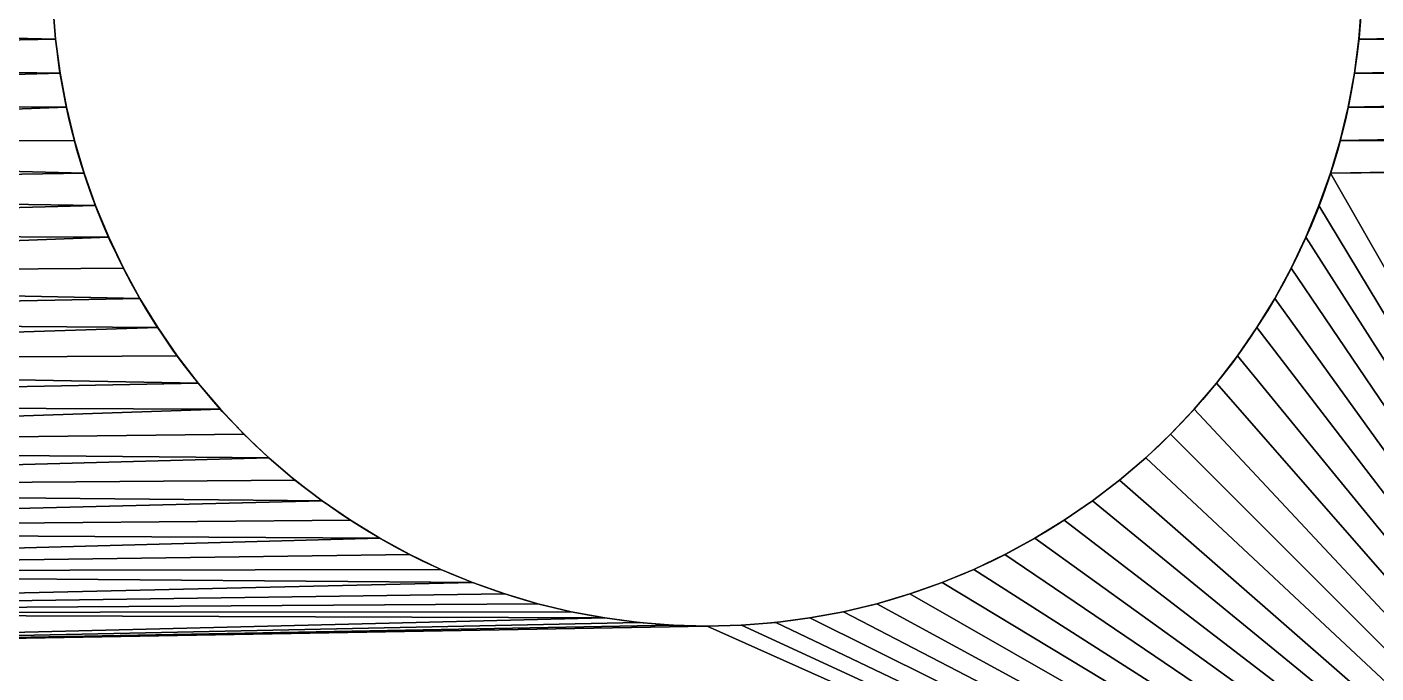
# Model space of a CAD drawing. Header units: millimetres. Extents: x 2854 to 3045, y 1707 to 1839.
# Drawn here: x 2949.574 to 2952.148, y 1803.057 to 1804.289 of the extents above; entities that cross this region are included whole.
import ezdxf

# ---------------------------------------------------------------- set-up
doc = ezdxf.new("R2010")
doc.units = ezdxf.units.MM

# ---------------------------------------------------------------- blocks, each defined once
blk = doc.blocks.new('Espaciador')
for p, q in [((3.1116, 1.8742), (3.1116, 1.8742, 10)), ((3.1764, 1.8657), (3.1764, 1.8657, 10)), ((3.2408, 1.8537), (3.2408, 1.8537, 10)), ((3.3044, 1.8385), (3.3044, 1.8385, 10)), ((3.3672, 1.8199), (3.3672, 1.8199, 10)), ((3.4289, 1.798), (3.4289, 1.798, 10)), ((3.4893, 1.773), (3.4893, 1.773, 10)), ((3.5484, 1.7448), (3.5484, 1.7448, 10)), ((3.6059, 1.7136), (3.6059, 1.7136, 10)), ((3.6617, 1.6794), (3.6617, 1.6794, 10)), ((3.7156, 1.6423), (3.7156, 1.6423, 10)), ((3.7676, 1.6025), (3.7676, 1.6025, 10)), ((3.8173, 1.56), (3.8173, 1.56, 10)), ((3.8648, 1.5149), (3.8648, 1.5149, 10)), ((3.9098, 1.4675), (3.9098, 1.4675, 10)), ((3.9523, 1.4177), (3.9523, 1.4177, 10)), ((3.9922, 1.3658), (3.9922, 1.3658, 10)), ((4.0292, 1.3119), (4.0292, 1.3119, 10)), ((4.0634, 1.2561), (4.0634, 1.2561, 10)), ((4.0947, 1.1985), (4.0947, 1.1985, 10)), ((4.1228, 1.1395), (4.1228, 1.1395, 10)), ((4.1479, 1.079), (4.1479, 1.079, 10)), ((4.1697, 1.0173), (4.1697, 1.0173, 10)), ((4.1883, 0.9546), (4.1883, 0.9546, 10)), ((4.2036, 0.891), (4.2036, 0.891, 10)), ((4.2155, 0.8266), (4.2155, 0.8266, 10)), ((4.2241, 0.7617), (4.2241, 0.7617, 10)), ((4.2292, 0.6965), (4.2292, 0.6965, 10)), ((4.2309, 0.6311), (4.2309, 0.6311, 10)), ((4.2292, 0.5656), (4.2292, 0.5656, 10)), ((4.2241, 0.5004), (4.2241, 0.5004, 10)), ((4.2036, 0.3712), (4.2036, 0.3712, 10)), ((4.1883, 0.3075), (4.1883, 0.3075, 10)), ((4.1697, 0.2448), (4.1697, 0.2448, 10)), ((4.1479, 0.1831), (4.1479, 0.1831, 10)), ((4.1228, 0.1226), (4.1228, 0.1226, 10)), ((4.0947, 0.0636), (4.0947, 0.0636, 10)), ((4.0634, 0.0061), (4.0634, 0.0061, 10)), ((4.0292, -0.0497), (4.0292, -0.0497, 10)), ((3.9922, -0.1037), (3.9922, -0.1037, 10)), ((3.9523, -0.1556), (3.9523, -0.1556, 10)), ((3.9098, -0.2054), (3.9098, -0.2054, 10)), ((3.8648, -0.2528), (3.8648, -0.2528, 10)), ((3.8173, -0.2979), (3.8173, -0.2979, 10)), ((3.7156, -0.3802), (3.7156, -0.3802, 10)), ((3.6617, -0.4173), (3.6617, -0.4173, 10)), ((3.6059, -0.4515), (3.6059, -0.4515, 10)), ((3.5484, -0.4827), (3.5484, -0.4827, 10)), ((3.4893, -0.5109), (3.4893, -0.5109, 10)), ((3.4289, -0.5359), (3.4289, -0.5359, 10)), ((3.3672, -0.5578), (3.3672, -0.5578, 10)), ((3.2408, -0.5916), (3.2408, -0.5916, 10)), ((3.3044, -0.5763), (3.3044, -0.5763, 10)), ((3.1116, -0.6121), (3.1116, -0.6121, 10)), ((3.1764, -0.6035), (3.1764, -0.6035, 10))]:
    blk.add_line(p, q)
at = {"color": 40, "true_color": 0xffcc32}
blk.add_line((4.2155, 0.4355), (4.2155, 0.4355, 10), dxfattribs=at)
at = {"color": 250, "true_color": 0x1e1e1e}
blk.add_line((3.7676, -0.3404), (3.7676, -0.3404, 10), dxfattribs=at)
for centre in [(2.9809, 0.6311), (2.9809, 0.6311, 10)]:
    blk.add_circle(centre, 1.25, dxfattribs=at)
at = {"color": 250, "true_color": 0x1e1e1e, "extrusion": (-4.04544e-32, 4.04544e-32, -1)}
for centre in [(-2.9809, 0.6311), (-2.9809, 0.6311, -10)]:
    blk.add_arc(centre, 3.2, 135, 315, dxfattribs=at)
at = {"color": 250, "true_color": 0x1e1e1e}
mesh = blk.add_polyface(dxfattribs=at)
corners = [(3.0463, 1.8793), (3.0476, 5.3043), (3.1116, 1.8742), (3.0543, 5.2798), (3.0615, 5.2554), (3.0693, 5.2312), (3.0777, 5.2072), (3.0866, 5.1834), (3.096, 5.1599), (3.106, 5.1365), (3.1165, 5.1134), (3.1764, 1.8657), (3.1276, 5.0905), (3.1392, 5.0679), (3.1513, 5.0455), (3.1639, 5.0235), (3.177, 5.0017), (3.2408, 1.8537), (3.1907, 4.9803), (3.2048, 4.9592), (3.2194, 4.9384), (3.2345, 4.9179), (3.25, 4.8978), (3.3044, 1.8385), (3.266, 4.8781), (3.2825, 4.8587), (3.2994, 4.8397), (3.3167, 4.8212), (3.3672, 1.8199), (3.3345, 4.803), (5.2436, 2.8938), (3.4289, 1.798), (3.4893, 1.773), (3.5484, 1.7448), (3.6059, 1.7136), (3.6617, 1.6794), (3.7156, 1.6423), (3.7676, 1.6025), (3.8173, 1.56), (3.8648, 1.5149), (3.9098, 1.4675), (3.9523, 1.4177), (3.9922, 1.3658), (4.0292, 1.3119), (4.0634, 1.2561)]
mesh.append_faces([[corners[k] for k in face] for face in [(0, 1, 2), (2, 10, 11), (11, 16, 17), (17, 22, 23), (23, 27, 28), (28, 30, 31), (31, 30, 32), (32, 30, 33), (33, 30, 34), (34, 30, 35), (35, 30, 36), (36, 30, 37), (37, 30, 38), (38, 30, 39), (39, 30, 40), (40, 30, 41), (41, 30, 42), (42, 30, 43), (43, 30, 44)]], dxfattribs={"vtx0": -1, "vtx1": -1, "color": 250})
mesh.append_faces([[corners[k] for k in face] for face in [(2, 1, 3), (2, 3, 4), (2, 4, 5), (2, 5, 6), (2, 6, 7), (2, 7, 8), (2, 8, 9), (2, 9, 10), (11, 10, 12), (11, 12, 13), (11, 13, 14), (11, 14, 15), (11, 15, 16), (17, 16, 18), (17, 18, 19), (17, 19, 20), (17, 20, 21), (17, 21, 22), (23, 22, 24), (23, 24, 25), (23, 25, 26), (23, 26, 27), (28, 27, 29), (28, 29, 30)]], dxfattribs={"vtx0": -1, "vtx2": -1, "color": 250})
mesh = blk.add_polyface(dxfattribs=at)
corners = [(3.0476, 5.3043, 10), (3.0463, 1.8793, 10), (3.1116, 1.8742, 10), (3.0543, 5.2798, 10), (3.0615, 5.2554, 10), (3.0693, 5.2312, 10), (3.0777, 5.2072, 10), (3.0866, 5.1834, 10), (3.096, 5.1599, 10), (3.106, 5.1365, 10), (3.1165, 5.1134, 10), (3.1764, 1.8657, 10), (3.1276, 5.0905, 10), (3.1392, 5.0679, 10), (3.1513, 5.0455, 10), (3.1639, 5.0235, 10), (3.177, 5.0017, 10), (3.2408, 1.8537, 10), (3.1907, 4.9803, 10), (3.2048, 4.9592, 10), (3.2194, 4.9384, 10), (3.2345, 4.9179, 10), (3.25, 4.8978, 10), (3.3044, 1.8385, 10), (3.266, 4.8781, 10), (3.2825, 4.8587, 10), (3.2994, 4.8397, 10), (3.3167, 4.8212, 10), (3.3672, 1.8199, 10), (3.3345, 4.803, 10), (5.2436, 2.8938, 10), (3.4289, 1.798, 10), (3.4893, 1.773, 10), (3.5484, 1.7448, 10), (3.6059, 1.7136, 10), (3.6617, 1.6794, 10), (3.7156, 1.6423, 10), (3.7676, 1.6025, 10), (3.8173, 1.56, 10), (3.8648, 1.5149, 10), (3.9098, 1.4675, 10), (3.9523, 1.4177, 10), (3.9922, 1.3658, 10), (4.0292, 1.3119, 10), (4.0634, 1.2561, 10)]
mesh.append_faces([[corners[k] for k in face] for face in [(0, 2, 3), (3, 2, 4), (4, 2, 5), (5, 2, 6), (6, 2, 7), (7, 2, 8), (8, 2, 9), (9, 2, 10), (10, 11, 12), (12, 11, 13), (13, 11, 14), (14, 11, 15), (15, 11, 16), (16, 17, 18), (18, 17, 19), (19, 17, 20), (20, 17, 21), (21, 17, 22), (22, 23, 24), (24, 23, 25), (25, 23, 26), (26, 23, 27), (27, 28, 29), (29, 28, 30)]], dxfattribs={"vtx0": -1, "vtx1": -1, "color": 250})
mesh.append_faces([[corners[k] for k in face] for face in [(0, 1, 2), (10, 2, 11), (16, 11, 17), (22, 17, 23), (27, 23, 28), (30, 28, 31), (30, 31, 32), (30, 32, 33), (30, 33, 34), (30, 34, 35), (30, 35, 36), (30, 36, 37), (30, 37, 38), (30, 38, 39), (30, 39, 40), (30, 40, 41), (30, 41, 42), (30, 42, 43), (30, 43, 44)]], dxfattribs={"vtx0": -1, "vtx2": -1, "color": 250})
mesh = blk.add_polyface(dxfattribs=at)
corners = [(4.0634, 1.2561), (5.2436, 2.8938), (4.0947, 1.1985), (4.1228, 1.1395), (4.1479, 1.079), (4.1697, 1.0173), (4.1883, 0.9546), (4.2036, 0.891), (4.2155, 0.8266), (4.2241, 0.7617), (4.2292, 0.6965), (4.2309, 0.6311), (5.2436, -1.6317), (5.3021, 2.8338), (5.3021, -1.5717), (5.359, 2.7723), (5.4142, -1.4472), (5.4142, 2.7093), (5.4678, 2.6449), (5.4678, -1.3828), (5.5196, 2.5791), (5.5196, -1.317), (5.5698, 2.512), (5.5698, -1.2499), (5.6181, 2.4436), (5.6647, -1.1118), (5.6647, 2.3739), (5.7094, 2.3031), (5.7094, -1.0409), (5.7522, 2.2311), (5.7522, -0.9689), (5.7931, 2.158), (5.7931, -0.8958), (5.8321, 2.0838), (5.8321, -0.8217), (5.8692, 2.0087), (5.8692, -0.7466), (5.9043, 1.9326), (5.9043, -0.6705), (5.9373, 1.8556), (5.9684, -0.5157), (5.9684, 1.7778), (5.9974, 1.6992), (6.0243, -0.3578), (6.0243, 1.6199), (6.0491, -0.2778), (6.0491, 1.5399), (6.0719, 1.4593), (6.0925, -0.116), (6.0925, 1.3781), (6.111, 1.2964), (6.1273, 0.0479), (6.1273, 1.2142), (6.1415, 1.1317), (6.1415, 0.1305), (6.1535, 1.0487), (6.1535, 0.2134), (6.1634, 0.9656), (6.1634, 0.2966), (6.171, 0.8821), (6.171, 0.38), (6.1765, 0.7985), (6.1765, 0.4636), (6.1798, 0.7148), (6.1798, 0.5473), (6.1809, 0.6311)]
mesh.append_faces([[corners[k] for k in face] for face in [(64, 63, 65)]], dxfattribs={"vtx0": -1, "color": 250})
mesh.append_faces([[corners[k] for k in face] for face in [(0, 1, 2), (2, 1, 3), (3, 1, 4), (4, 1, 5), (5, 1, 6), (6, 1, 7), (7, 1, 8), (8, 1, 9), (9, 1, 10), (10, 1, 11), (58, 59, 60), (60, 61, 62), (62, 63, 64)]], dxfattribs={"vtx0": -1, "vtx1": -1, "color": 250})
mesh.append_faces([[corners[k] for k in face] for face in [(12, 1, 13), (14, 13, 15), (16, 15, 17), (16, 17, 18), (19, 18, 20), (21, 20, 22), (23, 22, 24), (25, 24, 26), (25, 26, 27), (28, 27, 29), (30, 29, 31), (32, 31, 33), (34, 33, 35), (36, 35, 37), (38, 37, 39), (40, 39, 41), (40, 41, 42), (43, 42, 44), (45, 44, 46), (45, 46, 47), (48, 47, 49), (48, 49, 50), (51, 50, 52), (51, 52, 53), (54, 53, 55), (56, 55, 57), (58, 57, 59), (60, 59, 61), (62, 61, 63)]], dxfattribs={"vtx0": -1, "vtx2": -1, "color": 250})
mesh = blk.add_polyface(dxfattribs=at)
corners = [(5.2436, 2.8938, 10), (4.0634, 1.2561, 10), (4.0947, 1.1985, 10), (4.1228, 1.1395, 10), (4.1479, 1.079, 10), (4.1697, 1.0173, 10), (4.1883, 0.9546, 10), (4.2036, 0.891, 10), (4.2155, 0.8266, 10), (4.2241, 0.7617, 10), (4.2292, 0.6965, 10), (4.2309, 0.6311, 10), (5.3021, -1.5717, 10), (5.3021, 2.8338, 10), (5.359, -1.5102, 10), (5.359, 2.7723, 10), (5.4142, -1.4472, 10), (5.4142, 2.7093, 10), (5.4678, -1.3828, 10), (5.4678, 2.6449, 10), (5.5196, 2.5791, 10), (5.5196, -1.317, 10), (5.5698, 2.512, 10), (5.5698, -1.2499, 10), (5.6181, 2.4436, 10), (5.6647, -1.1118, 10), (5.6647, 2.3739, 10), (5.7094, 2.3031, 10), (5.7522, -0.9689, 10), (5.7522, 2.2311, 10), (5.7931, -0.8958, 10), (5.7931, 2.158, 10), (5.8321, -0.8217, 10), (5.8321, 2.0838, 10), (5.8692, 2.0087, 10), (5.8692, -0.7466, 10), (5.9043, 1.9326, 10), (5.9373, -0.5935, 10), (5.9373, 1.8556, 10), (5.9684, -0.5157, 10), (5.9684, 1.7778, 10), (5.9974, -0.4371, 10), (5.9974, 1.6992, 10), (6.0243, -0.3578, 10), (6.0243, 1.6199, 10), (6.0491, -0.2778, 10), (6.0491, 1.5399, 10), (6.0719, 1.4593, 10), (6.0925, -0.116, 10), (6.0925, 1.3781, 10), (6.111, -0.0343, 10), (6.111, 1.2964, 10), (6.1273, 0.0479, 10), (6.1273, 1.2142, 10), (6.1415, 1.1317, 10), (6.1535, 0.2134, 10), (6.1535, 1.0487, 10), (6.1634, 0.2966, 10), (6.1634, 0.9656, 10), (6.171, 0.8821, 10), (6.171, 0.38, 10), (6.1765, 0.4636, 10), (6.1765, 0.7985, 10), (6.1798, 0.5473, 10), (6.1798, 0.7148, 10), (6.1809, 0.6311, 10)]
mesh.append_faces([[corners[k] for k in face] for face in [(64, 63, 65)]], dxfattribs={"vtx0": -1, "color": 250})
mesh.append_faces([[corners[k] for k in face] for face in [(0, 12, 13), (13, 14, 15), (15, 16, 17), (17, 18, 19), (19, 18, 20), (20, 21, 22), (22, 23, 24), (24, 25, 26), (26, 25, 27), (27, 28, 29), (29, 30, 31), (31, 32, 33), (33, 32, 34), (34, 35, 36), (36, 37, 38), (38, 39, 40), (40, 41, 42), (42, 43, 44), (44, 45, 46), (46, 45, 47), (47, 48, 49), (49, 50, 51), (51, 52, 53), (53, 52, 54), (54, 55, 56), (56, 57, 58), (58, 57, 59), (59, 61, 62), (62, 63, 64)]], dxfattribs={"vtx0": -1, "vtx1": -1, "color": 250})
mesh.append_faces([[corners[k] for k in face] for face in [(0, 1, 2), (0, 2, 3), (0, 3, 4), (0, 4, 5), (0, 5, 6), (0, 6, 7), (0, 7, 8), (0, 8, 9), (0, 9, 10), (0, 10, 11), (59, 57, 60), (59, 60, 61), (62, 61, 63)]], dxfattribs={"vtx0": -1, "vtx2": -1, "color": 250})
mesh = blk.add_polyface(dxfattribs=at)
corners = [(4.2309, 0.6311), (5.2436, 2.8938), (4.2825, -2.2923), (4.3585, -2.2572), (4.4337, -2.2202), (4.5078, -2.1812), (4.5809, -2.1402), (4.6529, -2.0974), (4.7238, -2.0527), (4.7934, -2.0061), (4.8618, -1.9578), (4.9289, -1.9077), (4.9947, -1.8558), (5.0591, -1.8022), (5.1221, -1.747), (5.1836, -1.6901), (5.2436, -1.6317), (5.3021, 2.8338), (5.3021, -1.5717), (5.359, 2.7723), (5.359, -1.5102), (5.4142, -1.4472), (5.4678, 2.6449), (5.4678, -1.3828), (5.5196, 2.5791), (5.5196, -1.317), (5.5698, 2.512), (5.5698, -1.2499), (5.6181, 2.4436), (5.6181, -1.1814), (5.6647, -1.1118), (5.7094, 2.3031), (5.7094, -1.0409), (5.7522, 2.2311), (5.7522, -0.9689), (5.7931, 2.158), (5.7931, -0.8958), (5.8321, 2.0838), (5.8321, -0.8217), (5.8692, 2.0087), (5.8692, -0.7466), (5.9043, 1.9326), (5.9043, -0.6705), (5.9373, 1.8556), (5.9373, -0.5935), (5.9684, -0.5157), (5.9974, 1.6992), (5.9974, -0.4371), (6.0243, -0.3578), (6.0243, 1.6199), (6.0491, -0.2778), (6.0719, 1.4593), (6.0719, -0.1972), (6.0925, -0.116), (6.111, 1.2964), (6.111, -0.0343), (6.1273, 0.0479), (6.1415, 1.1317), (6.1415, 0.1305), (6.1535, 1.0487), (6.1535, 0.2134), (6.1634, 0.9656), (6.1634, 0.2966), (4.2241, 0.5004), (4.2292, 0.5656)]
mesh.append_faces([[corners[k] for k in face] for face in [(2, 1, 3), (3, 1, 4), (4, 1, 5), (5, 1, 6), (6, 1, 7), (7, 1, 8), (8, 1, 9), (9, 1, 10), (10, 1, 11), (11, 1, 12), (12, 1, 13), (13, 1, 14), (14, 1, 15), (15, 1, 16), (16, 17, 18), (18, 19, 20), (20, 19, 21), (21, 22, 23), (23, 24, 25), (25, 26, 27), (27, 28, 29), (29, 28, 30), (30, 31, 32), (32, 33, 34), (34, 35, 36), (36, 37, 38), (38, 39, 40), (40, 41, 42), (42, 43, 44), (44, 43, 45), (45, 46, 47), (47, 46, 48), (48, 49, 50), (50, 51, 52), (52, 51, 53), (53, 54, 55), (55, 54, 56), (56, 57, 58), (58, 59, 60), (60, 61, 62)]], dxfattribs={"vtx0": -1, "vtx1": -1, "color": 250})
mesh.append_faces([[corners[k] for k in face] for face in [(0, 1, 2)]], dxfattribs={"vtx0": -1, "vtx1": -1, "vtx2": -1, "color": 250})
mesh.append_faces([[corners[k] for k in face] for face in [(2, 63, 64), (2, 64, 0)]], dxfattribs={"vtx0": -1, "vtx2": -1, "color": 250})
mesh = blk.add_polyface(dxfattribs=at)
corners = [(4.2241, 0.5004, 10), (4.2825, -2.2923, 10), (4.2292, 0.5656, 10), (4.2309, 0.6311, 10), (5.2436, 2.8938, 10), (4.3585, -2.2572, 10), (4.4337, -2.2202, 10), (4.5078, -2.1812, 10), (4.5809, -2.1402, 10), (4.6529, -2.0974, 10), (4.7238, -2.0527, 10), (4.7934, -2.0061, 10), (4.8618, -1.9578, 10), (4.9289, -1.9077, 10), (4.9947, -1.8558, 10), (5.0591, -1.8022, 10), (5.1221, -1.747, 10), (5.1836, -1.6901, 10), (5.2436, -1.6317, 10), (5.3021, -1.5717, 10), (5.3021, 2.8338, 10), (5.359, -1.5102, 10), (5.359, 2.7723, 10), (5.4142, -1.4472, 10), (5.4142, 2.7093, 10), (5.4678, -1.3828, 10), (5.5196, 2.5791, 10), (5.5196, -1.317, 10), (5.5698, 2.512, 10), (5.5698, -1.2499, 10), (5.6181, 2.4436, 10), (5.6181, -1.1814, 10), (5.6647, -1.1118, 10), (5.7094, 2.3031, 10), (5.7094, -1.0409, 10), (5.7522, -0.9689, 10), (5.7522, 2.2311, 10), (5.7931, -0.8958, 10), (5.7931, 2.158, 10), (5.8321, -0.8217, 10), (5.8692, 2.0087, 10), (5.8692, -0.7466, 10), (5.9043, 1.9326, 10), (5.9043, -0.6705, 10), (5.9373, -0.5935, 10), (5.9373, 1.8556, 10), (5.9684, -0.5157, 10), (5.9684, 1.7778, 10), (5.9974, -0.4371, 10), (5.9974, 1.6992, 10), (6.0243, -0.3578, 10), (6.0243, 1.6199, 10), (6.0491, -0.2778, 10), (6.0719, 1.4593, 10), (6.0719, -0.1972, 10), (6.0925, -0.116, 10), (6.0925, 1.3781, 10), (6.111, -0.0343, 10), (6.111, 1.2964, 10), (6.1273, 0.0479, 10), (6.1415, 1.1317, 10), (6.1415, 0.1305, 10), (6.1535, 0.2134, 10), (6.1535, 1.0487, 10), (6.1634, 0.2966, 10)]
mesh.append_faces([[corners[k] for k in face] for face in [(0, 1, 2), (2, 1, 3)]], dxfattribs={"vtx0": -1, "vtx1": -1, "color": 250})
mesh.append_faces([[corners[k] for k in face] for face in [(4, 3, 1)]], dxfattribs={"vtx0": -1, "vtx1": -1, "vtx2": -1, "color": 250})
mesh.append_faces([[corners[k] for k in face] for face in [(4, 1, 5), (4, 5, 6), (4, 6, 7), (4, 7, 8), (4, 8, 9), (4, 9, 10), (4, 10, 11), (4, 11, 12), (4, 12, 13), (4, 13, 14), (4, 14, 15), (4, 15, 16), (4, 16, 17), (4, 17, 18), (4, 18, 19), (20, 19, 21), (22, 21, 23), (24, 23, 25), (26, 25, 27), (28, 27, 29), (30, 29, 31), (30, 31, 32), (33, 32, 34), (33, 34, 35), (36, 35, 37), (38, 37, 39), (40, 39, 41), (42, 41, 43), (42, 43, 44), (45, 44, 46), (47, 46, 48), (49, 48, 50), (51, 50, 52), (53, 52, 54), (53, 54, 55), (56, 55, 57), (58, 57, 59), (60, 59, 61), (60, 61, 62), (63, 62, 64)]], dxfattribs={"vtx0": -1, "vtx2": -1, "color": 250})
mesh = blk.add_polyface(dxfattribs=at)
corners = [(3.1116, 1.8742, 10), (3.0463, 1.8793), (3.1116, 1.8742), (3.0463, 1.8793, 10)]
mesh.append_faces([[corners[k] for k in face] for face in [(0, 1, 2), (1, 0, 3)]], dxfattribs={"vtx0": -1, "color": 250})
mesh = blk.add_polyface(dxfattribs=at)
corners = [(3.1764, 1.8657, 10), (3.1116, 1.8742), (3.1764, 1.8657), (3.1116, 1.8742, 10)]
mesh.append_faces([[corners[k] for k in face] for face in [(0, 1, 2), (1, 0, 3)]], dxfattribs={"vtx0": -1, "color": 250})
mesh = blk.add_polyface(dxfattribs=at)
corners = [(3.2408, 1.8537), (3.1764, 1.8657, 10), (3.1764, 1.8657), (3.2408, 1.8537, 10)]
mesh.append_faces([[corners[k] for k in face] for face in [(0, 1, 2), (1, 0, 3)]], dxfattribs={"vtx0": -1, "color": 250})
mesh = blk.add_polyface(dxfattribs=at)
corners = [(3.3044, 1.8385, 10), (3.2408, 1.8537), (3.3044, 1.8385), (3.2408, 1.8537, 10)]
mesh.append_faces([[corners[k] for k in face] for face in [(0, 1, 2), (1, 0, 3)]], dxfattribs={"vtx0": -1, "color": 250})
mesh = blk.add_polyface(dxfattribs=at)
corners = [(3.3672, 1.8199, 10), (3.3044, 1.8385), (3.3672, 1.8199), (3.3044, 1.8385, 10)]
mesh.append_faces([[corners[k] for k in face] for face in [(0, 1, 2), (1, 0, 3)]], dxfattribs={"vtx0": -1, "color": 250})
mesh = blk.add_polyface(dxfattribs=at)
corners = [(3.4289, 1.798, 10), (3.3672, 1.8199), (3.4289, 1.798), (3.3672, 1.8199, 10)]
mesh.append_faces([[corners[k] for k in face] for face in [(0, 1, 2), (1, 0, 3)]], dxfattribs={"vtx0": -1, "color": 250})
mesh = blk.add_polyface(dxfattribs=at)
corners = [(3.4893, 1.773, 10), (3.4289, 1.798), (3.4893, 1.773), (3.4289, 1.798, 10)]
mesh.append_faces([[corners[k] for k in face] for face in [(0, 1, 2), (1, 0, 3)]], dxfattribs={"vtx0": -1, "color": 250})
mesh = blk.add_polyface(dxfattribs=at)
corners = [(3.5484, 1.7448, 10), (3.4893, 1.773), (3.5484, 1.7448), (3.4893, 1.773, 10)]
mesh.append_faces([[corners[k] for k in face] for face in [(0, 1, 2), (1, 0, 3)]], dxfattribs={"vtx0": -1, "color": 250})
mesh = blk.add_polyface(dxfattribs=at)
corners = [(3.6059, 1.7136, 10), (3.5484, 1.7448), (3.6059, 1.7136), (3.5484, 1.7448, 10)]
mesh.append_faces([[corners[k] for k in face] for face in [(0, 1, 2), (1, 0, 3)]], dxfattribs={"vtx0": -1, "color": 250})
mesh = blk.add_polyface(dxfattribs=at)
corners = [(3.6617, 1.6794, 10), (3.6059, 1.7136), (3.6617, 1.6794), (3.6059, 1.7136, 10)]
mesh.append_faces([[corners[k] for k in face] for face in [(0, 1, 2), (1, 0, 3)]], dxfattribs={"vtx0": -1, "color": 250})
mesh = blk.add_polyface(dxfattribs=at)
corners = [(3.7156, 1.6423, 10), (3.6617, 1.6794), (3.7156, 1.6423), (3.6617, 1.6794, 10)]
mesh.append_faces([[corners[k] for k in face] for face in [(0, 1, 2), (1, 0, 3)]], dxfattribs={"vtx0": -1, "color": 250})
mesh = blk.add_polyface(dxfattribs=at)
corners = [(3.7676, 1.6025, 10), (3.7156, 1.6423), (3.7676, 1.6025), (3.7156, 1.6423, 10)]
mesh.append_faces([[corners[k] for k in face] for face in [(0, 1, 2), (1, 0, 3)]], dxfattribs={"vtx0": -1, "color": 250})
mesh = blk.add_polyface(dxfattribs=at)
corners = [(3.8173, 1.56, 10), (3.7676, 1.6025), (3.8173, 1.56), (3.7676, 1.6025, 10)]
mesh.append_faces([[corners[k] for k in face] for face in [(0, 1, 2), (1, 0, 3)]], dxfattribs={"vtx0": -1, "color": 250})
mesh = blk.add_polyface(dxfattribs=at)
corners = [(3.8648, 1.5149, 10), (3.8173, 1.56), (3.8648, 1.5149), (3.8173, 1.56, 10)]
mesh.append_faces([[corners[k] for k in face] for face in [(0, 1, 2), (1, 0, 3)]], dxfattribs={"vtx0": -1, "color": 250})
mesh = blk.add_polyface(dxfattribs=at)
corners = [(3.8648, 1.5149, 10), (3.9098, 1.4675), (3.9098, 1.4675, 10), (3.8648, 1.5149)]
mesh.append_faces([[corners[k] for k in face] for face in [(0, 1, 2), (1, 0, 3)]], dxfattribs={"vtx0": -1, "color": 250})
mesh = blk.add_polyface(dxfattribs=at)
corners = [(3.9098, 1.4675, 10), (3.9523, 1.4177), (3.9523, 1.4177, 10), (3.9098, 1.4675)]
mesh.append_faces([[corners[k] for k in face] for face in [(0, 1, 2), (1, 0, 3)]], dxfattribs={"vtx0": -1, "color": 250})
mesh = blk.add_polyface(dxfattribs=at)
corners = [(3.9523, 1.4177, 10), (3.9922, 1.3658), (3.9922, 1.3658, 10), (3.9523, 1.4177)]
mesh.append_faces([[corners[k] for k in face] for face in [(0, 1, 2), (1, 0, 3)]], dxfattribs={"vtx0": -1, "color": 250})
mesh = blk.add_polyface(dxfattribs=at)
corners = [(3.9922, 1.3658, 10), (4.0292, 1.3119), (4.0292, 1.3119, 10), (3.9922, 1.3658)]
mesh.append_faces([[corners[k] for k in face] for face in [(0, 1, 2), (1, 0, 3)]], dxfattribs={"vtx0": -1, "color": 250})
mesh = blk.add_polyface(dxfattribs=at)
corners = [(4.0292, 1.3119, 10), (4.0634, 1.2561), (4.0634, 1.2561, 10), (4.0292, 1.3119)]
mesh.append_faces([[corners[k] for k in face] for face in [(0, 1, 2), (1, 0, 3)]], dxfattribs={"vtx0": -1, "color": 250})
mesh = blk.add_polyface(dxfattribs=at)
corners = [(4.0634, 1.2561, 10), (4.0947, 1.1985), (4.0947, 1.1985, 10), (4.0634, 1.2561)]
mesh.append_faces([[corners[k] for k in face] for face in [(0, 1, 2), (1, 0, 3)]], dxfattribs={"vtx0": -1, "color": 250})
mesh = blk.add_polyface(dxfattribs=at)
corners = [(4.0947, 1.1985, 10), (4.1228, 1.1395), (4.1228, 1.1395, 10), (4.0947, 1.1985)]
mesh.append_faces([[corners[k] for k in face] for face in [(0, 1, 2), (1, 0, 3)]], dxfattribs={"vtx0": -1, "color": 250})
mesh = blk.add_polyface(dxfattribs=at)
corners = [(4.1228, 1.1395, 10), (4.1479, 1.079), (4.1479, 1.079, 10), (4.1228, 1.1395)]
mesh.append_faces([[corners[k] for k in face] for face in [(0, 1, 2), (1, 0, 3)]], dxfattribs={"vtx0": -1, "color": 250})
mesh = blk.add_polyface(dxfattribs=at)
corners = [(4.1479, 1.079, 10), (4.1697, 1.0173), (4.1697, 1.0173, 10), (4.1479, 1.079)]
mesh.append_faces([[corners[k] for k in face] for face in [(0, 1, 2), (1, 0, 3)]], dxfattribs={"vtx0": -1, "color": 250})
mesh = blk.add_polyface(dxfattribs=at)
corners = [(4.1697, 1.0173, 10), (4.1883, 0.9546), (4.1883, 0.9546, 10), (4.1697, 1.0173)]
mesh.append_faces([[corners[k] for k in face] for face in [(0, 1, 2), (1, 0, 3)]], dxfattribs={"vtx0": -1, "color": 250})
mesh = blk.add_polyface(dxfattribs=at)
corners = [(4.1883, 0.9546, 10), (4.2036, 0.891), (4.2036, 0.891, 10), (4.1883, 0.9546)]
mesh.append_faces([[corners[k] for k in face] for face in [(0, 1, 2), (1, 0, 3)]], dxfattribs={"vtx0": -1, "color": 250})
mesh = blk.add_polyface(dxfattribs=at)
corners = [(4.2036, 0.891, 10), (4.2155, 0.8266), (4.2155, 0.8266, 10), (4.2036, 0.891)]
mesh.append_faces([[corners[k] for k in face] for face in [(0, 1, 2), (1, 0, 3)]], dxfattribs={"vtx0": -1, "color": 250})
mesh = blk.add_polyface(dxfattribs=at)
corners = [(4.2155, 0.8266, 10), (4.2241, 0.7617), (4.2241, 0.7617, 10), (4.2155, 0.8266)]
mesh.append_faces([[corners[k] for k in face] for face in [(0, 1, 2), (1, 0, 3)]], dxfattribs={"vtx0": -1, "color": 250})
mesh = blk.add_polyface(dxfattribs=at)
corners = [(4.2241, 0.7617, 10), (4.2292, 0.6965), (4.2292, 0.6965, 10), (4.2241, 0.7617)]
mesh.append_faces([[corners[k] for k in face] for face in [(0, 1, 2), (1, 0, 3)]], dxfattribs={"vtx0": -1, "color": 250})
mesh = blk.add_polyface(dxfattribs=at)
corners = [(4.2292, 0.6965, 10), (4.2309, 0.6311), (4.2309, 0.6311, 10), (4.2292, 0.6965)]
mesh.append_faces([[corners[k] for k in face] for face in [(0, 1, 2), (1, 0, 3)]], dxfattribs={"vtx0": -1, "color": 250})
mesh = blk.add_polyface(dxfattribs=at)
corners = [(4.2309, 0.6311, 10), (4.2292, 0.5656), (4.2292, 0.5656, 10), (4.2309, 0.6311)]
mesh.append_faces([[corners[k] for k in face] for face in [(0, 1, 2), (1, 0, 3)]], dxfattribs={"vtx0": -1, "color": 250})
mesh = blk.add_polyface(dxfattribs=at)
corners = [(4.2292, 0.5656, 10), (4.2241, 0.5004), (4.2241, 0.5004, 10), (4.2292, 0.5656)]
mesh.append_faces([[corners[k] for k in face] for face in [(0, 1, 2), (1, 0, 3)]], dxfattribs={"vtx0": -1, "color": 250})
mesh = blk.add_polyface(dxfattribs=at)
corners = [(3.0647, -2.5678), (3.0463, -0.6172), (3.1116, -0.6121), (3.1484, -2.5646), (3.1764, -0.6035), (3.232, -2.5591), (3.2408, -0.5916), (3.3154, -2.5514), (3.3044, -0.5763), (3.3672, -0.5578), (3.3986, -2.5416), (3.4289, -0.5359), (3.4815, -2.5295), (3.4893, -0.5109), (3.5641, -2.5154), (3.5484, -0.4827), (3.6059, -0.4515), (3.6462, -2.499), (3.6617, -0.4173), (3.7279, -2.4805), (3.7156, -0.3802), (3.7676, -0.3404), (3.8091, -2.4599), (3.8173, -0.2979), (3.8898, -2.4372), (3.8648, -0.2528), (3.9098, -0.2054), (3.9698, -2.4123), (3.9523, -0.1556), (3.9922, -0.1037), (4.0491, -2.3854), (4.0292, -0.0497), (4.0634, 0.0061), (4.1277, -2.3564), (4.0947, 0.0636), (4.1228, 0.1226), (4.1479, 0.1831), (4.2055, -2.3254), (4.1697, 0.2448), (4.1883, 0.3075), (4.2036, 0.3712), (4.2155, 0.4355), (4.2825, -2.2923), (4.2241, 0.5004)]
mesh.append_faces([[corners[k] for k in face] for face in [(0, 2, 3), (3, 4, 5), (5, 6, 7), (7, 9, 10), (10, 11, 12), (12, 13, 14), (14, 16, 17), (17, 18, 19), (19, 21, 22), (22, 23, 24), (24, 26, 27), (27, 29, 30), (30, 32, 33), (33, 36, 37), (37, 41, 42)]], dxfattribs={"vtx0": -1, "vtx1": -1, "color": 250})
mesh.append_faces([[corners[k] for k in face] for face in [(0, 1, 2), (3, 2, 4), (5, 4, 6), (7, 6, 8), (7, 8, 9), (10, 9, 11), (12, 11, 13), (14, 13, 15), (14, 15, 16), (17, 16, 18), (19, 18, 20), (19, 20, 21), (22, 21, 23), (24, 23, 25), (24, 25, 26), (27, 26, 28), (27, 28, 29), (30, 29, 31), (30, 31, 32), (33, 32, 34), (33, 34, 35), (33, 35, 36), (37, 36, 38), (37, 38, 39), (37, 39, 40), (37, 40, 41), (42, 41, 43)]], dxfattribs={"vtx0": -1, "vtx2": -1, "color": 250})
mesh = blk.add_polyface(dxfattribs=at)
corners = [(3.0463, -0.6172, 10), (3.0647, -2.5678, 10), (3.1116, -0.6121, 10), (3.1484, -2.5646, 10), (3.1764, -0.6035, 10), (3.232, -2.5591, 10), (3.2408, -0.5916, 10), (3.3154, -2.5514, 10), (3.3044, -0.5763, 10), (3.3672, -0.5578, 10), (3.3986, -2.5416, 10), (3.4289, -0.5359, 10), (3.4815, -2.5295, 10), (3.4893, -0.5109, 10), (3.5641, -2.5154, 10), (3.5484, -0.4827, 10), (3.6059, -0.4515, 10), (3.6462, -2.499, 10), (3.6617, -0.4173, 10), (3.7279, -2.4805, 10), (3.7156, -0.3802, 10), (3.7676, -0.3404, 10), (3.8091, -2.4599, 10), (3.8173, -0.2979, 10), (3.8898, -2.4372, 10), (3.8648, -0.2528, 10), (3.9098, -0.2054, 10), (3.9698, -2.4123, 10), (3.9523, -0.1556, 10), (3.9922, -0.1037, 10), (4.0491, -2.3854, 10), (4.0292, -0.0497, 10), (4.0634, 0.0061, 10), (4.1277, -2.3564, 10), (4.0947, 0.0636, 10), (4.1228, 0.1226, 10), (4.1479, 0.1831, 10), (4.2055, -2.3254, 10), (4.1697, 0.2448, 10), (4.1883, 0.3075, 10), (4.2036, 0.3712, 10), (4.2155, 0.4355, 10), (4.2825, -2.2923, 10), (4.2241, 0.5004, 10)]
mesh.append_faces([[corners[k] for k in face] for face in [(0, 1, 2), (2, 3, 4), (4, 5, 6), (6, 7, 8), (8, 7, 9), (9, 10, 11), (11, 12, 13), (13, 14, 15), (15, 14, 16), (16, 17, 18), (18, 19, 20), (20, 19, 21), (21, 22, 23), (23, 24, 25), (25, 24, 26), (26, 27, 28), (28, 27, 29), (29, 30, 31), (31, 30, 32), (32, 33, 34), (34, 33, 35), (35, 33, 36), (36, 37, 38), (38, 37, 39), (39, 37, 40), (40, 37, 41), (41, 42, 43)]], dxfattribs={"vtx0": -1, "vtx1": -1, "color": 250})
mesh.append_faces([[corners[k] for k in face] for face in [(2, 1, 3), (4, 3, 5), (6, 5, 7), (9, 7, 10), (11, 10, 12), (13, 12, 14), (16, 14, 17), (18, 17, 19), (21, 19, 22), (23, 22, 24), (26, 24, 27), (29, 27, 30), (32, 30, 33), (36, 33, 37), (41, 37, 42)]], dxfattribs={"vtx0": -1, "vtx2": -1, "color": 250})
mesh = blk.add_polyface(dxfattribs=at)
corners = [(4.2241, 0.5004, 10), (4.2155, 0.4355), (4.2155, 0.4355, 10), (4.2241, 0.5004)]
mesh.append_faces([[corners[k] for k in face] for face in [(0, 1, 2), (1, 0, 3)]], dxfattribs={"vtx0": -1, "color": 250})
mesh = blk.add_polyface(dxfattribs=at)
corners = [(4.2155, 0.4355, 10), (4.2036, 0.3712), (4.2036, 0.3712, 10), (4.2155, 0.4355)]
mesh.append_faces([[corners[k] for k in face] for face in [(0, 1, 2), (1, 0, 3)]], dxfattribs={"vtx0": -1, "color": 250})
mesh = blk.add_polyface(dxfattribs=at)
corners = [(4.2036, 0.3712, 10), (4.1883, 0.3075), (4.1883, 0.3075, 10), (4.2036, 0.3712)]
mesh.append_faces([[corners[k] for k in face] for face in [(0, 1, 2), (1, 0, 3)]], dxfattribs={"vtx0": -1, "color": 250})
mesh = blk.add_polyface(dxfattribs=at)
corners = [(4.1883, 0.3075, 10), (4.1697, 0.2448), (4.1697, 0.2448, 10), (4.1883, 0.3075)]
mesh.append_faces([[corners[k] for k in face] for face in [(0, 1, 2), (1, 0, 3)]], dxfattribs={"vtx0": -1, "color": 250})
mesh = blk.add_polyface(dxfattribs=at)
corners = [(4.1697, 0.2448, 10), (4.1479, 0.1831), (4.1479, 0.1831, 10), (4.1697, 0.2448)]
mesh.append_faces([[corners[k] for k in face] for face in [(0, 1, 2), (1, 0, 3)]], dxfattribs={"vtx0": -1, "color": 250})
mesh = blk.add_polyface(dxfattribs=at)
corners = [(4.1479, 0.1831, 10), (4.1228, 0.1226), (4.1228, 0.1226, 10), (4.1479, 0.1831)]
mesh.append_faces([[corners[k] for k in face] for face in [(0, 1, 2), (1, 0, 3)]], dxfattribs={"vtx0": -1, "color": 250})
mesh = blk.add_polyface(dxfattribs=at)
corners = [(4.1228, 0.1226, 10), (4.0947, 0.0636), (4.0947, 0.0636, 10), (4.1228, 0.1226)]
mesh.append_faces([[corners[k] for k in face] for face in [(0, 1, 2), (1, 0, 3)]], dxfattribs={"vtx0": -1, "color": 250})
mesh = blk.add_polyface(dxfattribs=at)
corners = [(4.0947, 0.0636, 10), (4.0634, 0.0061), (4.0634, 0.0061, 10), (4.0947, 0.0636)]
mesh.append_faces([[corners[k] for k in face] for face in [(0, 1, 2), (1, 0, 3)]], dxfattribs={"vtx0": -1, "color": 250})
mesh = blk.add_polyface(dxfattribs=at)
corners = [(4.0634, 0.0061, 10), (4.0292, -0.0497), (4.0292, -0.0497, 10), (4.0634, 0.0061)]
mesh.append_faces([[corners[k] for k in face] for face in [(0, 1, 2), (1, 0, 3)]], dxfattribs={"vtx0": -1, "color": 250})
mesh = blk.add_polyface(dxfattribs=at)
corners = [(4.0292, -0.0497, 10), (3.9922, -0.1037), (3.9922, -0.1037, 10), (4.0292, -0.0497)]
mesh.append_faces([[corners[k] for k in face] for face in [(0, 1, 2), (1, 0, 3)]], dxfattribs={"vtx0": -1, "color": 250})
mesh = blk.add_polyface(dxfattribs=at)
corners = [(3.9922, -0.1037, 10), (3.9523, -0.1556), (3.9523, -0.1556, 10), (3.9922, -0.1037)]
mesh.append_faces([[corners[k] for k in face] for face in [(0, 1, 2), (1, 0, 3)]], dxfattribs={"vtx0": -1, "color": 250})
mesh = blk.add_polyface(dxfattribs=at)
corners = [(3.9523, -0.1556, 10), (3.9098, -0.2054), (3.9098, -0.2054, 10), (3.9523, -0.1556)]
mesh.append_faces([[corners[k] for k in face] for face in [(0, 1, 2), (1, 0, 3)]], dxfattribs={"vtx0": -1, "color": 250})
mesh = blk.add_polyface(dxfattribs=at)
corners = [(3.9098, -0.2054, 10), (3.8648, -0.2528), (3.8648, -0.2528, 10), (3.9098, -0.2054)]
mesh.append_faces([[corners[k] for k in face] for face in [(0, 1, 2), (1, 0, 3)]], dxfattribs={"vtx0": -1, "color": 250})
mesh = blk.add_polyface(dxfattribs=at)
corners = [(3.8173, -0.2979, 10), (3.8648, -0.2528), (3.8173, -0.2979), (3.8648, -0.2528, 10)]
mesh.append_faces([[corners[k] for k in face] for face in [(0, 1, 2), (1, 0, 3)]], dxfattribs={"vtx0": -1, "color": 250})
mesh = blk.add_polyface(dxfattribs=at)
corners = [(3.7676, -0.3404, 10), (3.8173, -0.2979), (3.7676, -0.3404), (3.8173, -0.2979, 10)]
mesh.append_faces([[corners[k] for k in face] for face in [(0, 1, 2), (1, 0, 3)]], dxfattribs={"vtx0": -1, "color": 250})
mesh = blk.add_polyface(dxfattribs=at)
corners = [(3.7156, -0.3802, 10), (3.7676, -0.3404), (3.7156, -0.3802), (3.7676, -0.3404, 10)]
mesh.append_faces([[corners[k] for k in face] for face in [(0, 1, 2), (1, 0, 3)]], dxfattribs={"vtx0": -1, "color": 250})
mesh = blk.add_polyface(dxfattribs=at)
corners = [(3.6617, -0.4173, 10), (3.7156, -0.3802), (3.6617, -0.4173), (3.7156, -0.3802, 10)]
mesh.append_faces([[corners[k] for k in face] for face in [(0, 1, 2), (1, 0, 3)]], dxfattribs={"vtx0": -1, "color": 250})
mesh = blk.add_polyface(dxfattribs=at)
corners = [(3.6059, -0.4515, 10), (3.6617, -0.4173), (3.6059, -0.4515), (3.6617, -0.4173, 10)]
mesh.append_faces([[corners[k] for k in face] for face in [(0, 1, 2), (1, 0, 3)]], dxfattribs={"vtx0": -1, "color": 250})
mesh = blk.add_polyface(dxfattribs=at)
corners = [(3.5484, -0.4827, 10), (3.6059, -0.4515), (3.5484, -0.4827), (3.6059, -0.4515, 10)]
mesh.append_faces([[corners[k] for k in face] for face in [(0, 1, 2), (1, 0, 3)]], dxfattribs={"vtx0": -1, "color": 250})
mesh = blk.add_polyface(dxfattribs=at)
corners = [(3.4893, -0.5109, 10), (3.5484, -0.4827), (3.4893, -0.5109), (3.5484, -0.4827, 10)]
mesh.append_faces([[corners[k] for k in face] for face in [(0, 1, 2), (1, 0, 3)]], dxfattribs={"vtx0": -1, "color": 250})
mesh = blk.add_polyface(dxfattribs=at)
corners = [(3.4289, -0.5359, 10), (3.4893, -0.5109), (3.4289, -0.5359), (3.4893, -0.5109, 10)]
mesh.append_faces([[corners[k] for k in face] for face in [(0, 1, 2), (1, 0, 3)]], dxfattribs={"vtx0": -1, "color": 250})
mesh = blk.add_polyface(dxfattribs=at)
corners = [(3.3672, -0.5578, 10), (3.4289, -0.5359), (3.3672, -0.5578), (3.4289, -0.5359, 10)]
mesh.append_faces([[corners[k] for k in face] for face in [(0, 1, 2), (1, 0, 3)]], dxfattribs={"vtx0": -1, "color": 250})
mesh = blk.add_polyface(dxfattribs=at)
corners = [(3.3044, -0.5763, 10), (3.3672, -0.5578), (3.3044, -0.5763), (3.3672, -0.5578, 10)]
mesh.append_faces([[corners[k] for k in face] for face in [(0, 1, 2), (1, 0, 3)]], dxfattribs={"vtx0": -1, "color": 250})
mesh = blk.add_polyface(dxfattribs=at)
corners = [(3.1764, -0.6035, 10), (3.2408, -0.5916), (3.1764, -0.6035), (3.2408, -0.5916, 10)]
mesh.append_faces([[corners[k] for k in face] for face in [(0, 1, 2), (1, 0, 3)]], dxfattribs={"vtx0": -1, "color": 250})
mesh = blk.add_polyface(dxfattribs=at)
corners = [(3.2408, -0.5916, 10), (3.3044, -0.5763), (3.2408, -0.5916), (3.3044, -0.5763, 10)]
mesh.append_faces([[corners[k] for k in face] for face in [(0, 1, 2), (1, 0, 3)]], dxfattribs={"vtx0": -1, "color": 250})
mesh = blk.add_polyface(dxfattribs=at)
corners = [(3.0463, -0.6172, 10), (3.1116, -0.6121), (3.0463, -0.6172), (3.1116, -0.6121, 10)]
mesh.append_faces([[corners[k] for k in face] for face in [(0, 1, 2), (1, 0, 3)]], dxfattribs={"vtx0": -1, "color": 250})
mesh = blk.add_polyface(dxfattribs=at)
corners = [(3.1116, -0.6121, 10), (3.1764, -0.6035), (3.1116, -0.6121), (3.1764, -0.6035, 10)]
mesh.append_faces([[corners[k] for k in face] for face in [(0, 1, 2), (1, 0, 3)]], dxfattribs={"vtx0": -1, "color": 250})

msp = doc.modelspace()

# ---------------------------------------------------------------- block references
at = {"color": 40, "true_color": 0xf8d731, "rotation": 270}
msp.add_blockref('Espaciador', (2950.2412, 1807.3772, 0.0005), dxfattribs=at)

doc.saveas('drawing.dxf')
